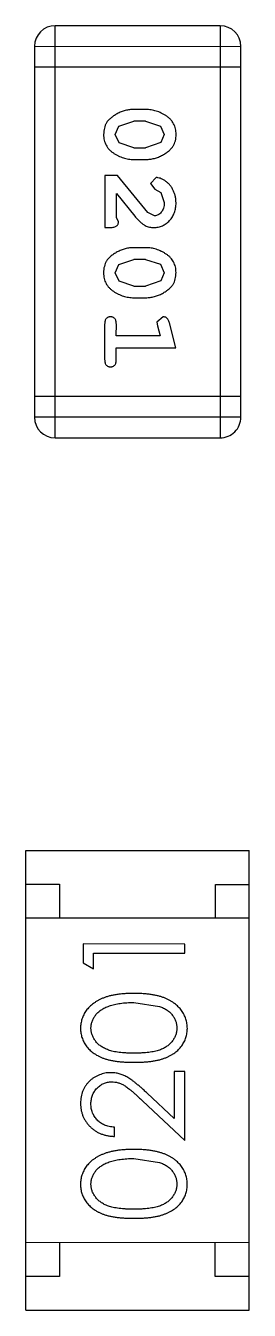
# Model space of a CAD drawing. Header units: inches. Extents: x -29 to 164, y -51 to 83.
# Drawn here: x 138.615 to 138.945, y 23.687 to 25.587 of the extents above; entities that cross this region are included whole.
import ezdxf

# ---------------------------------------------------------------- set-up
doc = ezdxf.new("R2010")
doc.units = ezdxf.units.IN
doc.header["$LTSCALE"] = 1.21
doc.header["$MEASUREMENT"] = 0
doc.layers.get('0').update_dxf_attribs({"linetype": 'CONTINUOUS'})

msp = doc.modelspace()

# ---------------------------------------------------------------- linework, layer by layer
at = {"color": 7, "linetype": 'Continuous'}
for p, q in [((138.6579, 24.9778), (138.658, 25.5874)), ((138.9018, 25.5873), (138.658, 25.5874)), ((138.9018, 25.5873), (138.9017, 24.9777)), ((138.6275, 25.5569), (138.6274, 25.0082)), ((138.6275, 25.5569), (138.9323, 25.5568)), ((138.9322, 25.0082), (138.9323, 25.5568)), ((138.6275, 25.5264), (138.9323, 25.5263)), ((138.7919, 25.4634), (138.7742, 25.4635)), ((138.7521, 25.4385), (138.7744, 25.4461)), ((138.7916, 25.4461), (138.7744, 25.4461)), ((138.7916, 25.4461), (138.8134, 25.4389)), ((138.7468, 25.4264), (138.7521, 25.4385)), ((138.7526, 25.4141), (138.7468, 25.4264)), ((138.8134, 25.4389), (138.8192, 25.4265)), ((138.8192, 25.4265), (138.8139, 25.4144)), ((138.7744, 25.4068), (138.7526, 25.4141)), ((138.7744, 25.4068), (138.7916, 25.4068)), ((138.8139, 25.4144), (138.7916, 25.4068)), ((138.7741, 25.3895), (138.7919, 25.3895)), ((138.7311, 25.3659), (138.7311, 25.2888)), ((138.75, 25.3659), (138.7311, 25.3659)), ((138.7949, 25.3109), (138.75, 25.3659)), ((138.8072, 25.3628), (138.7987, 25.3539)), ((138.7987, 25.3539), (138.8053, 25.3455)), ((138.7484, 25.303), (138.7484, 25.3392)), ((138.7484, 25.3392), (138.7754, 25.3056)), ((138.8053, 25.3455), (138.8138, 25.3405)), ((138.8138, 25.3405), (138.8192, 25.3256)), ((138.8047, 25.3061), (138.7949, 25.3109)), ((138.7515, 25.2975), (138.7484, 25.303)), ((138.7311, 25.2888), (138.7389, 25.2888)), ((138.7919, 25.2589), (138.7741, 25.2589)), ((138.7521, 25.234), (138.7744, 25.2416)), ((138.7916, 25.2416), (138.7744, 25.2416)), ((138.7916, 25.2416), (138.8134, 25.2344)), ((138.8134, 25.2344), (138.8192, 25.222)), ((138.7468, 25.2219), (138.7521, 25.234)), ((138.7526, 25.2096), (138.7468, 25.2219)), ((138.8192, 25.222), (138.8139, 25.2099)), ((138.7744, 25.2023), (138.7526, 25.2096)), ((138.7744, 25.2023), (138.7916, 25.2023)), ((138.8139, 25.2099), (138.7916, 25.2023)), ((138.7741, 25.185), (138.7918, 25.185)), ((138.731, 25.1457), (138.731, 25.0938)), ((138.7483, 25.1284), (138.7484, 25.1457)), ((138.8174, 25.1567), (138.8081, 25.1488)), ((138.8081, 25.1488), (138.8092, 25.1434)), ((138.8092, 25.1434), (138.8133, 25.1284)), ((138.8364, 25.1111), (138.8266, 25.1476)), ((138.8133, 25.1284), (138.7483, 25.1284)), ((138.7483, 25.0938), (138.7483, 25.1111)), ((138.7483, 25.1111), (138.8364, 25.1111)), ((138.9322, 25.0387), (138.6274, 25.0387)), ((138.9322, 25.0082), (138.6274, 25.0082)), ((138.6579, 24.9778), (138.9017, 24.9777)), ((138.6145, 23.6873), (138.6147, 24.3673)), ((138.6147, 24.3673), (138.9447, 24.3672)), ((138.9445, 23.6872), (138.9447, 24.3672)), ((138.6146, 24.3173), (138.6646, 24.3173)), ((138.6646, 24.3173), (138.6646, 24.2673)), ((138.8946, 24.2672), (138.8946, 24.3172)), ((138.8946, 24.3172), (138.9446, 24.3172)), ((138.9446, 24.2672), (138.6146, 24.2673)), ((138.6993, 24.2291), (138.6993, 24.2013)), ((138.8493, 24.229), (138.6993, 24.2291)), ((138.8493, 24.2156), (138.8493, 24.229)), ((138.7147, 24.1925), (138.7147, 24.2156)), ((138.7147, 24.2156), (138.8493, 24.2156)), ((138.6993, 24.2013), (138.7147, 24.1925)), ((138.7743, 24.1425), (138.812, 24.1368)), ((138.8339, 24.0406), (138.8339, 23.9708)), ((138.8493, 24.0406), (138.8339, 24.0406)), ((138.8493, 23.9386), (138.8493, 24.0406)), ((138.8339, 23.9708), (138.7939, 24.0083)), ((138.7872, 23.9968), (138.8493, 23.9386)), ((138.7454, 23.9444), (138.7454, 23.9579)), ((138.7743, 23.9117), (138.812, 23.906)), ((138.9445, 23.7872), (138.6145, 23.7873)), ((138.6645, 23.7873), (138.6645, 23.7373)), ((138.8945, 23.7372), (138.8945, 23.7872)), ((138.6645, 23.7373), (138.6145, 23.7373)), ((138.9445, 23.7372), (138.8945, 23.7372)), ((138.6145, 23.6873), (138.9445, 23.6872))]:
    msp.add_line(p, q, dxfattribs=at)
for centre, start, end in [((138.658, 25.5569), 89.988, 179.988), ((138.9018, 25.5568), 359.988, 89.988), ((138.6579, 25.0082), 179.988, 269.988), ((138.9017, 25.0082), 269.988, 359.988)]:
    msp.add_arc(centre, 0.0305, start, end, dxfattribs=at)
for points, knots in [([(138.7742, 25.4635), (138.7731, 25.4634), (138.771, 25.4634), (138.7678, 25.4631), (138.7646, 25.4626), (138.7616, 25.4619), (138.7585, 25.461), (138.7555, 25.4599), (138.7526, 25.4586), (138.7497, 25.4572), (138.7469, 25.4556), (138.7444, 25.454), (138.7421, 25.4523), (138.74, 25.4507), (138.7381, 25.449), (138.7364, 25.4473), (138.735, 25.4456), (138.7334, 25.4432), (138.7318, 25.44), (138.7305, 25.4358), (138.7297, 25.4312), (138.7296, 25.4281), (138.7295, 25.4264)], [0, 0, 0, 0, 0.049886, 0.09882, 0.148132, 0.19689, 0.246038, 0.295176, 0.345305, 0.395692, 0.445312, 0.491875, 0.535813, 0.577009, 0.616081, 0.652689, 0.687585, 0.720206, 0.785062, 0.85223, 0.923759, 1, 1, 1, 1]), ([(138.8365, 25.4266), (138.8365, 25.4281), (138.8364, 25.4309), (138.8357, 25.435), (138.8346, 25.4388), (138.833, 25.4424), (138.8309, 25.4457), (138.8284, 25.4487), (138.8254, 25.4515), (138.8221, 25.454), (138.8185, 25.4562), (138.8148, 25.4581), (138.8111, 25.4598), (138.8073, 25.4611), (138.8035, 25.4622), (138.7997, 25.4629), (138.7958, 25.4634), (138.7932, 25.4634), (138.7919, 25.4634)], [0, 0, 0, 0, 0.06692, 0.130834, 0.19258, 0.252759, 0.312631, 0.373411, 0.436359, 0.501894, 0.568244, 0.632472, 0.69556, 0.757163, 0.818592, 0.878885, 0.939235, 1, 1, 1, 1]), ([(138.7295, 25.4264), (138.7296, 25.425), (138.7296, 25.4222), (138.7304, 25.4181), (138.7315, 25.4142), (138.7331, 25.4107), (138.7351, 25.4073), (138.7376, 25.4043), (138.7406, 25.4015), (138.7439, 25.399), (138.7475, 25.3968), (138.7512, 25.3949), (138.7549, 25.3932), (138.7587, 25.3919), (138.7625, 25.3908), (138.7663, 25.39), (138.7702, 25.3896), (138.7728, 25.3895), (138.7741, 25.3895)], [0, 0, 0, 0, 0.067217, 0.131051, 0.19272, 0.252824, 0.312745, 0.373449, 0.436041, 0.501494, 0.567761, 0.632087, 0.695096, 0.757109, 0.817993, 0.878657, 0.939311, 1, 1, 1, 1]), ([(138.7919, 25.3895), (138.793, 25.3895), (138.7951, 25.3896), (138.7983, 25.3899), (138.8014, 25.3904), (138.8045, 25.3911), (138.8076, 25.392), (138.8106, 25.3931), (138.8136, 25.3944), (138.8164, 25.3959), (138.8192, 25.3975), (138.8217, 25.3991), (138.8241, 25.4008), (138.8262, 25.4024), (138.828, 25.4042), (138.8297, 25.4059), (138.8311, 25.4076), (138.8327, 25.41), (138.8343, 25.4131), (138.8356, 25.4173), (138.8364, 25.4219), (138.8365, 25.425), (138.8365, 25.4266)], [0, 0, 0, 0, 0.049855, 0.099516, 0.148482, 0.19758, 0.246804, 0.296268, 0.346517, 0.397047, 0.446826, 0.49336, 0.537801, 0.579207, 0.617974, 0.654833, 0.689171, 0.722088, 0.786392, 0.853518, 0.924186, 1, 1, 1, 1]), ([(138.8365, 25.3255), (138.8364, 25.3272), (138.8363, 25.3305), (138.8355, 25.3355), (138.834, 25.3402), (138.832, 25.3447), (138.8296, 25.3489), (138.8267, 25.3525), (138.8235, 25.3557), (138.8199, 25.3582), (138.8164, 25.3601), (138.813, 25.3616), (138.81, 25.3625), (138.8081, 25.3627), (138.8072, 25.3628)], [0, 0, 0, 0, 0.098286, 0.193983, 0.289056, 0.384352, 0.477435, 0.566197, 0.652355, 0.737986, 0.818188, 0.887401, 0.94802, 1, 1, 1, 1]), ([(138.8037, 25.2888), (138.8048, 25.2889), (138.807, 25.2889), (138.8103, 25.2894), (138.8134, 25.2902), (138.8163, 25.2913), (138.8192, 25.2928), (138.8219, 25.2946), (138.8245, 25.2967), (138.8269, 25.2991), (138.8292, 25.3017), (138.8312, 25.3046), (138.8328, 25.3076), (138.8342, 25.3108), (138.8352, 25.3143), (138.836, 25.3178), (138.8364, 25.3216), (138.8365, 25.3242), (138.8365, 25.3255)], [0, 0, 0, 0, 0.060981, 0.120256, 0.178148, 0.236115, 0.293993, 0.352864, 0.413358, 0.476056, 0.539296, 0.602396, 0.665116, 0.728325, 0.792919, 0.859317, 0.928302, 1, 1, 1, 1]), ([(138.8192, 25.3256), (138.8191, 25.3242), (138.8191, 25.3215), (138.8182, 25.3177), (138.8168, 25.3143), (138.8149, 25.3114), (138.8126, 25.3091), (138.8102, 25.3074), (138.8075, 25.3063), (138.8056, 25.3062), (138.8047, 25.3061)], [0, 0, 0, 0, 0.156344, 0.299348, 0.4327, 0.561, 0.682299, 0.791883, 0.89611, 1, 1, 1, 1]), ([(138.7389, 25.2888), (138.74, 25.2889), (138.742, 25.2889), (138.7447, 25.2893), (138.7469, 25.29), (138.7487, 25.2911), (138.75, 25.2924), (138.7509, 25.2939), (138.7515, 25.2956), (138.7515, 25.2969), (138.7515, 25.2975)], [0, 0, 0, 0, 0.1844, 0.34094, 0.473574, 0.586824, 0.690029, 0.789175, 0.890445, 1, 1, 1, 1]), ([(138.7754, 25.3056), (138.7762, 25.3047), (138.7777, 25.303), (138.7799, 25.3007), (138.782, 25.2985), (138.784, 25.2967), (138.7859, 25.2951), (138.7876, 25.2937), (138.7893, 25.2926), (138.7913, 25.2915), (138.7939, 25.2904), (138.7971, 25.2895), (138.8003, 25.2889), (138.8026, 25.2889), (138.8037, 25.2888)], [0, 0, 0, 0, 0.103002, 0.197728, 0.285279, 0.365235, 0.437224, 0.502446, 0.560545, 0.611446, 0.707576, 0.80349, 0.900532, 1, 1, 1, 1]), ([(138.7741, 25.2589), (138.773, 25.2589), (138.7709, 25.2589), (138.7677, 25.2586), (138.7646, 25.2581), (138.7615, 25.2574), (138.7585, 25.2565), (138.7555, 25.2554), (138.7525, 25.2541), (138.7496, 25.2527), (138.7469, 25.2511), (138.7444, 25.2495), (138.742, 25.2478), (138.7399, 25.2462), (138.7381, 25.2445), (138.7364, 25.2428), (138.735, 25.241), (138.7334, 25.2387), (138.7318, 25.2355), (138.7305, 25.2313), (138.7296, 25.2267), (138.7295, 25.2235), (138.7295, 25.2219)], [0, 0, 0, 0, 0.049886, 0.09882, 0.148132, 0.19689, 0.246038, 0.295176, 0.345305, 0.395692, 0.445312, 0.491875, 0.535813, 0.577009, 0.616081, 0.652689, 0.687585, 0.720206, 0.785062, 0.85223, 0.923759, 1, 1, 1, 1]), ([(138.8365, 25.2221), (138.8364, 25.2236), (138.8364, 25.2264), (138.8356, 25.2305), (138.8345, 25.2343), (138.8329, 25.2379), (138.8309, 25.2412), (138.8284, 25.2442), (138.8254, 25.247), (138.822, 25.2495), (138.8184, 25.2517), (138.8147, 25.2536), (138.811, 25.2553), (138.8073, 25.2566), (138.8035, 25.2577), (138.7996, 25.2584), (138.7958, 25.2589), (138.7932, 25.2589), (138.7919, 25.2589)], [0, 0, 0, 0, 0.06692, 0.130834, 0.19258, 0.252759, 0.312631, 0.373411, 0.436359, 0.501894, 0.568244, 0.632472, 0.69556, 0.757163, 0.818592, 0.878885, 0.939235, 1, 1, 1, 1]), ([(138.7295, 25.2219), (138.7295, 25.2205), (138.7296, 25.2176), (138.7303, 25.2136), (138.7314, 25.2097), (138.733, 25.2061), (138.735, 25.2028), (138.7376, 25.1998), (138.7405, 25.197), (138.7439, 25.1945), (138.7475, 25.1923), (138.7512, 25.1904), (138.7549, 25.1887), (138.7586, 25.1873), (138.7625, 25.1863), (138.7663, 25.1855), (138.7702, 25.1851), (138.7728, 25.185), (138.7741, 25.185)], [0, 0, 0, 0, 0.067217, 0.131051, 0.19272, 0.252824, 0.312745, 0.373449, 0.436041, 0.501494, 0.567761, 0.632087, 0.695096, 0.757109, 0.817993, 0.878657, 0.939311, 1, 1, 1, 1]), ([(138.7918, 25.185), (138.7929, 25.185), (138.7951, 25.1851), (138.7983, 25.1853), (138.8014, 25.1859), (138.8045, 25.1866), (138.8075, 25.1875), (138.8106, 25.1886), (138.8135, 25.1899), (138.8164, 25.1914), (138.8191, 25.193), (138.8217, 25.1946), (138.824, 25.1963), (138.8261, 25.1979), (138.828, 25.1996), (138.8296, 25.2013), (138.831, 25.2031), (138.8326, 25.2054), (138.8342, 25.2086), (138.8355, 25.2128), (138.8363, 25.2173), (138.8364, 25.2205), (138.8365, 25.2221)], [0, 0, 0, 0, 0.049855, 0.099516, 0.148482, 0.19758, 0.246804, 0.296268, 0.346517, 0.397047, 0.446826, 0.49336, 0.537801, 0.579207, 0.617974, 0.654833, 0.689171, 0.722088, 0.786392, 0.853518, 0.924186, 1, 1, 1, 1]), ([(138.7397, 25.1567), (138.7391, 25.1567), (138.7379, 25.1566), (138.7362, 25.1561), (138.7347, 25.1553), (138.7334, 25.1541), (138.7323, 25.1525), (138.7316, 25.1506), (138.7311, 25.1483), (138.7311, 25.1466), (138.731, 25.1457)], [0, 0, 0, 0, 0.115051, 0.223278, 0.329269, 0.437893, 0.554681, 0.682591, 0.83103, 1, 1, 1, 1]), ([(138.7484, 25.1457), (138.7483, 25.1466), (138.7483, 25.1483), (138.7478, 25.1506), (138.7471, 25.1525), (138.746, 25.1541), (138.7447, 25.1552), (138.7432, 25.1561), (138.7415, 25.1566), (138.7403, 25.1567), (138.7397, 25.1567)], [0, 0, 0, 0, 0.169102, 0.317658, 0.446239, 0.563118, 0.671828, 0.776546, 0.884858, 1, 1, 1, 1]), ([(138.8266, 25.1476), (138.8263, 25.1485), (138.8258, 25.15), (138.825, 25.1521), (138.8241, 25.1538), (138.8231, 25.1549), (138.8219, 25.1557), (138.8205, 25.1563), (138.819, 25.1566), (138.818, 25.1567), (138.8174, 25.1567)], [0, 0, 0, 0, 0.187321, 0.344927, 0.475328, 0.579604, 0.674244, 0.773631, 0.882025, 1, 1, 1, 1]), ([(138.731, 25.0938), (138.7311, 25.0929), (138.7311, 25.0912), (138.7316, 25.0889), (138.7323, 25.0869), (138.7334, 25.0854), (138.7347, 25.0842), (138.7362, 25.0834), (138.7379, 25.0828), (138.7391, 25.0828), (138.7397, 25.0828)], [0, 0, 0, 0, 0.169012, 0.317488, 0.445429, 0.560977, 0.67065, 0.776666, 0.88492, 1, 1, 1, 1]), ([(138.7397, 25.0828), (138.7403, 25.0828), (138.7415, 25.0828), (138.7432, 25.0834), (138.7447, 25.0842), (138.746, 25.0854), (138.7471, 25.0869), (138.7478, 25.0889), (138.7483, 25.0912), (138.7483, 25.0929), (138.7483, 25.0938)], [0, 0, 0, 0, 0.11517, 0.223509, 0.328254, 0.438012, 0.553651, 0.682263, 0.830856, 1, 1, 1, 1]), ([(138.7744, 24.156), (138.7721, 24.1559), (138.7676, 24.1559), (138.761, 24.1556), (138.7548, 24.1551), (138.749, 24.1543), (138.7435, 24.1534), (138.7384, 24.1522), (138.7336, 24.1508), (138.7292, 24.1492), (138.7251, 24.1474), (138.7213, 24.1455), (138.7177, 24.1433), (138.7144, 24.1411), (138.7114, 24.1387), (138.7086, 24.1361), (138.7061, 24.1334), (138.7039, 24.1305), (138.7019, 24.1276), (138.7002, 24.1245), (138.6987, 24.1213), (138.6975, 24.118), (138.6966, 24.1147), (138.6959, 24.1113), (138.6955, 24.1078), (138.6955, 24.1054), (138.6955, 24.1042)], [0, 0, 0, 0, 0.065278, 0.127205, 0.186168, 0.241675, 0.294115, 0.343609, 0.390387, 0.434463, 0.476646, 0.517002, 0.555936, 0.593716, 0.630057, 0.665601, 0.700745, 0.734917, 0.768681, 0.802087, 0.834849, 0.867433, 0.900138, 0.932806, 0.966212, 1, 1, 1, 1]), ([(138.8532, 24.1042), (138.8531, 24.1054), (138.8531, 24.1077), (138.8527, 24.1112), (138.852, 24.1147), (138.8511, 24.118), (138.8499, 24.1213), (138.8484, 24.1245), (138.8467, 24.1276), (138.8447, 24.1306), (138.8424, 24.1335), (138.8399, 24.1362), (138.8371, 24.1388), (138.8341, 24.1412), (138.8308, 24.1435), (138.8272, 24.1455), (138.8234, 24.1475), (138.8193, 24.1493), (138.815, 24.1509), (138.8102, 24.1522), (138.8051, 24.1534), (138.7997, 24.1543), (138.7939, 24.155), (138.7877, 24.1556), (138.7811, 24.1559), (138.7767, 24.1559), (138.7744, 24.156)], [0, 0, 0, 0, 0.033824, 0.067298, 0.10028, 0.133019, 0.165736, 0.198792, 0.232372, 0.266409, 0.301016, 0.336196, 0.371972, 0.408574, 0.446394, 0.485225, 0.525372, 0.567224, 0.611081, 0.65775, 0.70702, 0.759235, 0.814484, 0.873227, 0.934937, 1, 1, 1, 1]), ([(138.7109, 24.1046), (138.7109, 24.1063), (138.7111, 24.1096), (138.7124, 24.1144), (138.7145, 24.1191), (138.7168, 24.1228), (138.7191, 24.1257), (138.7211, 24.1277), (138.7234, 24.1297), (138.7258, 24.1315), (138.7286, 24.1332), (138.7315, 24.1347), (138.7347, 24.1362), (138.7381, 24.1375), (138.7418, 24.1387), (138.7457, 24.1397), (138.7499, 24.1405), (138.7543, 24.1413), (138.7589, 24.1418), (138.7638, 24.1423), (138.769, 24.1424), (138.7725, 24.1425), (138.7743, 24.1425)], [0, 0, 0, 0, 0.059689, 0.119507, 0.181075, 0.246162, 0.279894, 0.314468, 0.350403, 0.387474, 0.426147, 0.466624, 0.508745, 0.553328, 0.600058, 0.649177, 0.700552, 0.754894, 0.811825, 0.871514, 0.934319, 1, 1, 1, 1]), ([(138.812, 24.1368), (138.8131, 24.1364), (138.8151, 24.1357), (138.8181, 24.1343), (138.8208, 24.1329), (138.8233, 24.1313), (138.8256, 24.1295), (138.8278, 24.1277), (138.8297, 24.1257), (138.8319, 24.1228), (138.8343, 24.1192), (138.8363, 24.1145), (138.8376, 24.1096), (138.8377, 24.1063), (138.8378, 24.1046)], [0, 0, 0, 0, 0.075949, 0.148549, 0.218996, 0.286119, 0.351826, 0.416074, 0.478265, 0.540325, 0.660405, 0.774606, 0.887187, 1, 1, 1, 1]), ([(138.6955, 24.1042), (138.6955, 24.103), (138.6955, 24.1007), (138.6959, 24.0972), (138.6966, 24.0939), (138.6975, 24.0906), (138.6987, 24.0874), (138.7002, 24.0842), (138.7019, 24.0812), (138.7038, 24.0783), (138.706, 24.0754), (138.7085, 24.0728), (138.7112, 24.0703), (138.7142, 24.068), (138.7174, 24.0658), (138.7208, 24.0638), (138.7245, 24.062), (138.7285, 24.0603), (138.7328, 24.0588), (138.7375, 24.0575), (138.7426, 24.0564), (138.7481, 24.0556), (138.7541, 24.0549), (138.7605, 24.0544), (138.7673, 24.0541), (138.772, 24.054), (138.7744, 24.054)], [0, 0, 0, 0, 0.033742, 0.066533, 0.099153, 0.13154, 0.164087, 0.196563, 0.229707, 0.263315, 0.297504, 0.331686, 0.366482, 0.4021, 0.438958, 0.476748, 0.515985, 0.556589, 0.599519, 0.645765, 0.695487, 0.748721, 0.805687, 0.866754, 0.931405, 1, 1, 1, 1]), ([(138.7743, 24.0675), (138.7723, 24.0675), (138.7684, 24.0675), (138.7627, 24.0678), (138.7574, 24.0681), (138.7525, 24.0686), (138.748, 24.0692), (138.7439, 24.0701), (138.7401, 24.071), (138.7367, 24.0721), (138.7336, 24.0733), (138.7307, 24.0747), (138.728, 24.0762), (138.7255, 24.0778), (138.7232, 24.0795), (138.721, 24.0814), (138.7191, 24.0835), (138.7168, 24.0863), (138.7145, 24.0901), (138.7123, 24.0948), (138.7111, 24.0997), (138.7109, 24.103), (138.7109, 24.1046)], [0, 0, 0, 0, 0.073302, 0.142286, 0.206253, 0.266017, 0.321612, 0.372532, 0.419497, 0.462398, 0.502825, 0.541489, 0.579034, 0.615143, 0.650298, 0.684912, 0.718701, 0.752189, 0.817245, 0.879117, 0.939613, 1, 1, 1, 1]), ([(138.8378, 24.1046), (138.8377, 24.103), (138.8375, 24.0997), (138.8362, 24.0948), (138.8342, 24.0901), (138.8318, 24.0863), (138.8295, 24.0834), (138.8275, 24.0814), (138.8254, 24.0795), (138.8231, 24.0777), (138.8206, 24.0761), (138.8179, 24.0746), (138.815, 24.0733), (138.8118, 24.072), (138.8084, 24.0709), (138.8047, 24.07), (138.8005, 24.0693), (138.796, 24.0686), (138.7911, 24.0681), (138.7859, 24.0678), (138.7802, 24.0675), (138.7763, 24.0675), (138.7743, 24.0675)], [0, 0, 0, 0, 0.060034, 0.120278, 0.182348, 0.247919, 0.281641, 0.315701, 0.350322, 0.385703, 0.421819, 0.459196, 0.497866, 0.538301, 0.58121, 0.628183, 0.679403, 0.734699, 0.794074, 0.858416, 0.927049, 1, 1, 1, 1]), ([(138.7744, 24.054), (138.7767, 24.054), (138.7814, 24.0541), (138.7882, 24.0544), (138.7945, 24.0549), (138.8005, 24.0556), (138.806, 24.0565), (138.8111, 24.0575), (138.8159, 24.0589), (138.8202, 24.0604), (138.8242, 24.0621), (138.8279, 24.0639), (138.8314, 24.0659), (138.8346, 24.0681), (138.8376, 24.0704), (138.8403, 24.0729), (138.8427, 24.0756), (138.8449, 24.0783), (138.8468, 24.0813), (138.8485, 24.0843), (138.85, 24.0874), (138.8511, 24.0906), (138.852, 24.0938), (138.8527, 24.0972), (138.8531, 24.1007), (138.8531, 24.103), (138.8532, 24.1042)], [0, 0, 0, 0, 0.068113, 0.132564, 0.193427, 0.250218, 0.303569, 0.353576, 0.400235, 0.443586, 0.484619, 0.524292, 0.56238, 0.599049, 0.63494, 0.669782, 0.704009, 0.737842, 0.771098, 0.803896, 0.836415, 0.868639, 0.900715, 0.933378, 0.966213, 1, 1, 1, 1]), ([(138.74, 24.0387), (138.7386, 24.0386), (138.7356, 24.0385), (138.7313, 24.038), (138.7272, 24.0369), (138.7232, 24.0356), (138.7193, 24.0338), (138.7156, 24.0316), (138.712, 24.0291), (138.7087, 24.0262), (138.7056, 24.023), (138.7029, 24.0194), (138.7006, 24.0157), (138.6987, 24.0117), (138.6972, 24.0074), (138.6962, 24.0029), (138.6956, 23.9982), (138.6955, 23.995), (138.6954, 23.9934)], [0, 0, 0, 0, 0.06271, 0.123347, 0.183401, 0.242828, 0.302097, 0.36242, 0.423725, 0.487032, 0.550491, 0.612709, 0.674265, 0.73617, 0.799211, 0.863483, 0.930525, 1, 1, 1, 1]), ([(138.7939, 24.0083), (138.7923, 24.0097), (138.7893, 24.0125), (138.785, 24.0165), (138.7809, 24.02), (138.777, 24.0232), (138.7734, 24.0261), (138.77, 24.0285), (138.7668, 24.0306), (138.763, 24.033), (138.7583, 24.0353), (138.7524, 24.0372), (138.7463, 24.0384), (138.7421, 24.0386), (138.74, 24.0387)], [0, 0, 0, 0, 0.09953, 0.192079, 0.277712, 0.357454, 0.429648, 0.495771, 0.555538, 0.608657, 0.707578, 0.804328, 0.901298, 1, 1, 1, 1]), ([(138.7108, 23.9927), (138.7109, 23.9938), (138.7109, 23.996), (138.7114, 23.9992), (138.712, 24.0023), (138.713, 24.0053), (138.7143, 24.0081), (138.7158, 24.0108), (138.7177, 24.0134), (138.7198, 24.0158), (138.7221, 24.018), (138.7245, 24.0199), (138.727, 24.0215), (138.7296, 24.0229), (138.7324, 24.0239), (138.7352, 24.0246), (138.7382, 24.0251), (138.7402, 24.0252), (138.7412, 24.0252)], [0, 0, 0, 0, 0.068027, 0.133505, 0.19695, 0.26027, 0.322741, 0.384982, 0.448465, 0.513424, 0.578224, 0.640011, 0.700094, 0.760067, 0.819012, 0.877878, 0.938035, 1, 1, 1, 1]), ([(138.7412, 24.0252), (138.7429, 24.0251), (138.7461, 24.025), (138.7509, 24.024), (138.7555, 24.0223), (138.7594, 24.0203), (138.7625, 24.0182), (138.7652, 24.0164), (138.7681, 24.014), (138.7714, 24.0114), (138.7749, 24.0083), (138.7788, 24.0048), (138.7829, 24.001), (138.7857, 23.9982), (138.7872, 23.9968)], [0, 0, 0, 0, 0.088014, 0.174976, 0.2638, 0.355443, 0.406413, 0.465519, 0.533076, 0.609353, 0.693899, 0.787171, 0.889197, 1, 1, 1, 1]), ([(138.6954, 23.9934), (138.6955, 23.9917), (138.6956, 23.9884), (138.6962, 23.9836), (138.6974, 23.9789), (138.6989, 23.9745), (138.7009, 23.9703), (138.7033, 23.9663), (138.7062, 23.9624), (138.7095, 23.9589), (138.7131, 23.9556), (138.717, 23.9527), (138.7211, 23.9503), (138.7255, 23.9483), (138.7301, 23.9467), (138.735, 23.9455), (138.7401, 23.9447), (138.7436, 23.9445), (138.7454, 23.9444)], [0, 0, 0, 0, 0.06445, 0.126725, 0.187421, 0.247417, 0.306749, 0.366595, 0.427749, 0.490235, 0.553031, 0.614805, 0.676505, 0.738096, 0.801021, 0.864897, 0.931209, 1, 1, 1, 1]), ([(138.7454, 23.9579), (138.7441, 23.958), (138.7415, 23.9583), (138.7377, 23.959), (138.7342, 23.96), (138.7308, 23.9612), (138.7278, 23.9627), (138.7249, 23.9644), (138.7223, 23.9664), (138.7199, 23.9687), (138.7178, 23.9712), (138.7159, 23.9738), (138.7143, 23.9766), (138.7131, 23.9795), (138.7121, 23.9826), (138.7113, 23.9858), (138.7109, 23.9892), (138.7109, 23.9915), (138.7108, 23.9927)], [0, 0, 0, 0, 0.073648, 0.143686, 0.210962, 0.275557, 0.338064, 0.399311, 0.4594, 0.51934, 0.579024, 0.637809, 0.695959, 0.754122, 0.813113, 0.873453, 0.935561, 1, 1, 1, 1]), ([(138.7743, 23.9252), (138.772, 23.9252), (138.7675, 23.9251), (138.761, 23.9248), (138.7548, 23.9243), (138.7489, 23.9235), (138.7435, 23.9226), (138.7383, 23.9214), (138.7336, 23.92), (138.7292, 23.9184), (138.7251, 23.9166), (138.7212, 23.9147), (138.7177, 23.9126), (138.7144, 23.9103), (138.7113, 23.9079), (138.7086, 23.9054), (138.706, 23.9026), (138.7038, 23.8998), (138.7018, 23.8968), (138.7001, 23.8937), (138.6987, 23.8905), (138.6975, 23.8873), (138.6965, 23.8839), (138.6959, 23.8805), (138.6955, 23.877), (138.6954, 23.8746), (138.6954, 23.8734)], [0, 0, 0, 0, 0.065278, 0.127205, 0.186168, 0.241675, 0.294115, 0.343609, 0.390387, 0.434463, 0.476646, 0.517002, 0.555936, 0.593716, 0.630057, 0.665601, 0.700745, 0.734917, 0.768681, 0.802087, 0.834849, 0.867433, 0.900138, 0.932806, 0.966212, 1, 1, 1, 1]), ([(138.8531, 23.8734), (138.8531, 23.8746), (138.8531, 23.877), (138.8526, 23.8805), (138.852, 23.8839), (138.851, 23.8873), (138.8498, 23.8905), (138.8484, 23.8937), (138.8466, 23.8968), (138.8446, 23.8998), (138.8424, 23.9027), (138.8399, 23.9054), (138.8371, 23.9081), (138.834, 23.9105), (138.8307, 23.9127), (138.8272, 23.9148), (138.8234, 23.9167), (138.8193, 23.9185), (138.8149, 23.9201), (138.8102, 23.9214), (138.8051, 23.9226), (138.7996, 23.9236), (138.7938, 23.9243), (138.7876, 23.9248), (138.7811, 23.9251), (138.7766, 23.9252), (138.7743, 23.9252)], [0, 0, 0, 0, 0.033824, 0.067298, 0.10028, 0.133019, 0.165736, 0.198792, 0.232372, 0.266409, 0.301016, 0.336196, 0.371972, 0.408574, 0.446394, 0.485225, 0.525372, 0.567224, 0.611081, 0.65775, 0.70702, 0.759235, 0.814484, 0.873227, 0.934937, 1, 1, 1, 1]), ([(138.7108, 23.8739), (138.7109, 23.8755), (138.7111, 23.8788), (138.7123, 23.8837), (138.7145, 23.8883), (138.7168, 23.8921), (138.7191, 23.8949), (138.7211, 23.897), (138.7233, 23.8989), (138.7258, 23.9007), (138.7285, 23.9024), (138.7315, 23.904), (138.7346, 23.9054), (138.738, 23.9067), (138.7417, 23.9079), (138.7456, 23.909), (138.7498, 23.9098), (138.7542, 23.9105), (138.7589, 23.911), (138.7638, 23.9115), (138.7689, 23.9117), (138.7725, 23.9117), (138.7743, 23.9117)], [0, 0, 0, 0, 0.059689, 0.119507, 0.181075, 0.246162, 0.279894, 0.314468, 0.350403, 0.387474, 0.426147, 0.466624, 0.508745, 0.553328, 0.600058, 0.649177, 0.700552, 0.754894, 0.811825, 0.871514, 0.934319, 1, 1, 1, 1]), ([(138.812, 23.906), (138.813, 23.9057), (138.8151, 23.9049), (138.818, 23.9036), (138.8207, 23.9021), (138.8233, 23.9005), (138.8256, 23.8987), (138.8277, 23.8969), (138.8296, 23.8949), (138.8319, 23.8921), (138.8342, 23.8884), (138.8362, 23.8837), (138.8375, 23.8788), (138.8377, 23.8755), (138.8377, 23.8739)], [0, 0, 0, 0, 0.075949, 0.148549, 0.218996, 0.286119, 0.351826, 0.416074, 0.478265, 0.540325, 0.660405, 0.774606, 0.887187, 1, 1, 1, 1]), ([(138.6954, 23.8734), (138.6954, 23.8722), (138.6955, 23.8699), (138.6959, 23.8665), (138.6965, 23.8631), (138.6975, 23.8598), (138.6986, 23.8566), (138.7001, 23.8535), (138.7018, 23.8504), (138.7038, 23.8475), (138.706, 23.8447), (138.7084, 23.842), (138.7112, 23.8395), (138.7141, 23.8372), (138.7173, 23.8351), (138.7208, 23.833), (138.7245, 23.8312), (138.7284, 23.8295), (138.7327, 23.8281), (138.7374, 23.8268), (138.7425, 23.8257), (138.7481, 23.8248), (138.7541, 23.8241), (138.7604, 23.8236), (138.7672, 23.8233), (138.7719, 23.8233), (138.7743, 23.8233)], [0, 0, 0, 0, 0.033742, 0.066533, 0.099153, 0.13154, 0.164087, 0.196563, 0.229707, 0.263315, 0.297504, 0.331686, 0.366482, 0.4021, 0.438958, 0.476748, 0.515985, 0.556589, 0.599519, 0.645765, 0.695487, 0.748721, 0.805687, 0.866754, 0.931405, 1, 1, 1, 1]), ([(138.7743, 23.8367), (138.7722, 23.8367), (138.7683, 23.8367), (138.7627, 23.837), (138.7574, 23.8373), (138.7525, 23.8379), (138.748, 23.8385), (138.7438, 23.8393), (138.7401, 23.8402), (138.7367, 23.8413), (138.7335, 23.8425), (138.7306, 23.8439), (138.7279, 23.8454), (138.7254, 23.847), (138.7231, 23.8488), (138.721, 23.8507), (138.719, 23.8527), (138.7168, 23.8556), (138.7144, 23.8593), (138.7123, 23.864), (138.7111, 23.8689), (138.7109, 23.8722), (138.7108, 23.8739)], [0, 0, 0, 0, 0.073302, 0.142286, 0.206253, 0.266017, 0.321612, 0.372532, 0.419497, 0.462398, 0.502825, 0.541489, 0.579034, 0.615143, 0.650298, 0.684912, 0.718701, 0.752189, 0.817245, 0.879117, 0.939613, 1, 1, 1, 1]), ([(138.8377, 23.8739), (138.8376, 23.8722), (138.8375, 23.8689), (138.8362, 23.864), (138.8341, 23.8593), (138.8317, 23.8555), (138.8294, 23.8527), (138.8275, 23.8506), (138.8253, 23.8487), (138.823, 23.847), (138.8205, 23.8453), (138.8178, 23.8439), (138.8149, 23.8425), (138.8118, 23.8413), (138.8084, 23.8402), (138.8046, 23.8392), (138.8005, 23.8385), (138.796, 23.8378), (138.7911, 23.8374), (138.7858, 23.837), (138.7802, 23.8367), (138.7763, 23.8367), (138.7743, 23.8367)], [0, 0, 0, 0, 0.060034, 0.120278, 0.182348, 0.247919, 0.281641, 0.315701, 0.350322, 0.385703, 0.421819, 0.459196, 0.497866, 0.538301, 0.58121, 0.628183, 0.679403, 0.734699, 0.794074, 0.858416, 0.927049, 1, 1, 1, 1]), ([(138.7743, 23.8233), (138.7767, 23.8233), (138.7813, 23.8233), (138.7881, 23.8236), (138.7945, 23.8241), (138.8004, 23.8248), (138.8059, 23.8257), (138.8111, 23.8268), (138.8158, 23.8281), (138.8201, 23.8296), (138.8241, 23.8313), (138.8279, 23.8332), (138.8313, 23.8352), (138.8345, 23.8374), (138.8375, 23.8397), (138.8402, 23.8421), (138.8427, 23.8448), (138.8449, 23.8476), (138.8468, 23.8505), (138.8485, 23.8535), (138.8499, 23.8566), (138.8511, 23.8598), (138.852, 23.8631), (138.8526, 23.8664), (138.8531, 23.8699), (138.8531, 23.8722), (138.8531, 23.8734)], [0, 0, 0, 0, 0.068113, 0.132564, 0.193427, 0.250218, 0.303569, 0.353576, 0.400235, 0.443586, 0.484619, 0.524292, 0.56238, 0.599049, 0.63494, 0.669782, 0.704009, 0.737842, 0.771098, 0.803896, 0.836415, 0.868639, 0.900715, 0.933378, 0.966213, 1, 1, 1, 1])]:
    msp.add_open_spline(points, degree=3, knots=knots, dxfattribs=at)

doc.saveas('drawing.dxf')
